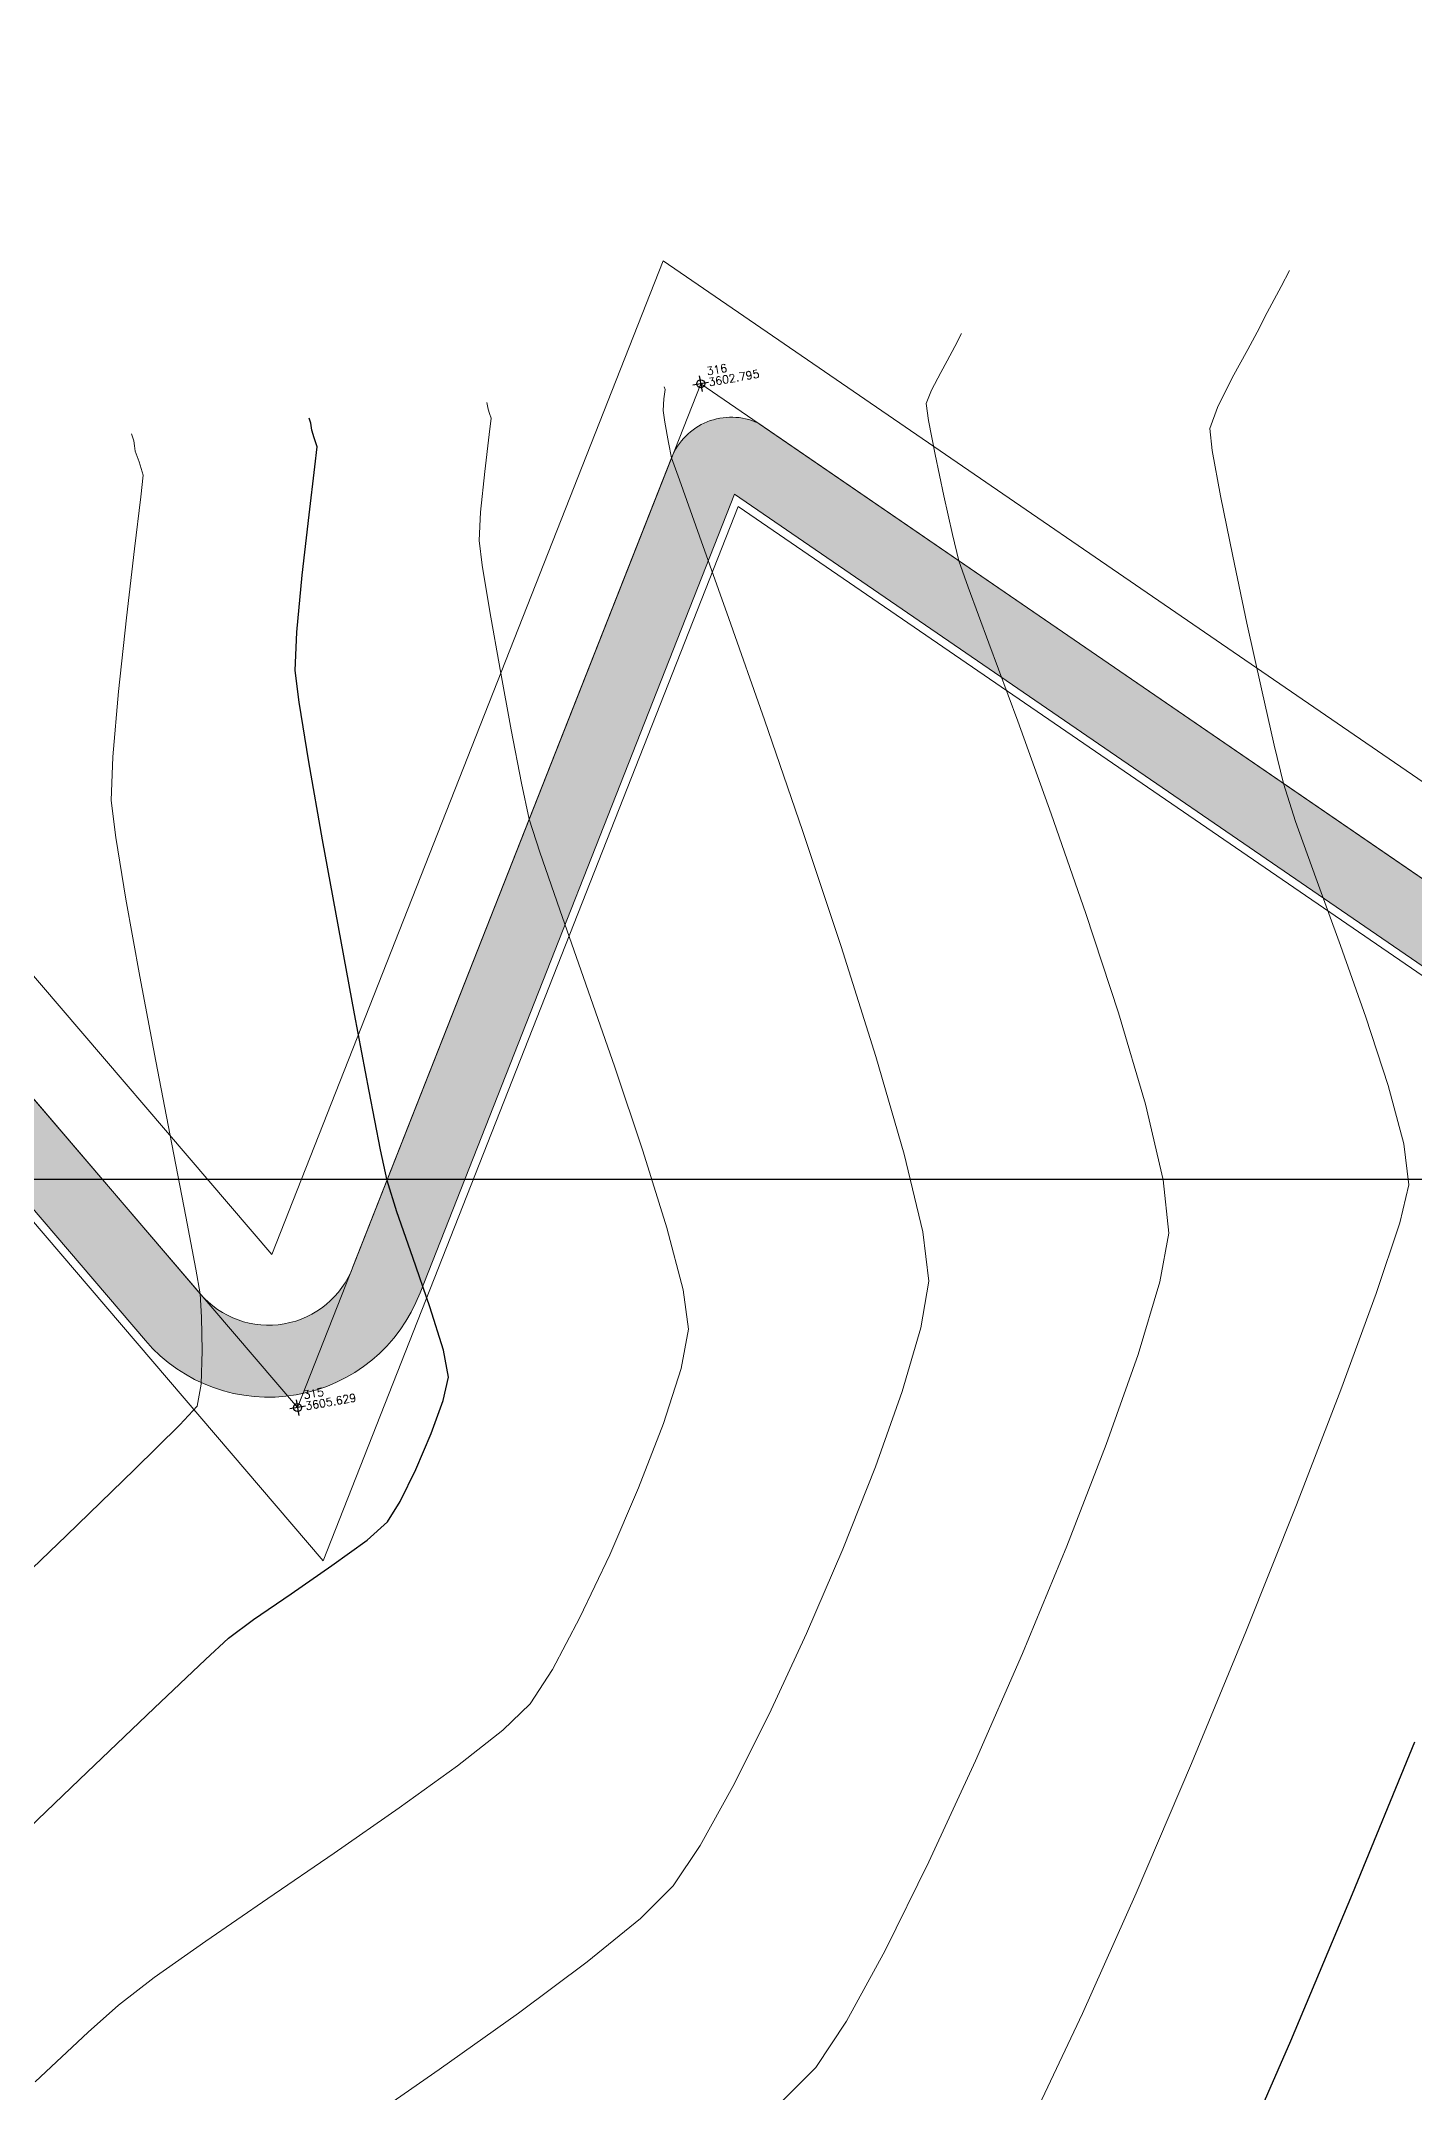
# Model space of a CAD drawing. Header units: millimetres. Extents: x 736950 to 740938, y 8500595 to 8502163.
# Drawn here: x 737905.55 to 737922.73, y 8501288.58 to 8501314.22 of the extents above; entities that cross this region are included whole.
import ezdxf

# ---------------------------------------------------------------- set-up
doc = ezdxf.new("R2010")
doc.units = ezdxf.units.MM
for name, color, linetype, lineweight in [('camino', 22, 'Continuous', 5), ('CAMINO ACTUAL', 1, 'Continuous', 13), ('CONT-MJR', 80, 'Continuous', 30), ('CONT-MNR', 96, 'Continuous', 15), ('pista', 251, 'Continuous', 5)]:
    doc.layers.add(name, color=color, linetype=linetype, lineweight=lineweight)
doc.layers.add('Cuadricula Coordenadas', color=5, linetype='Continuous')
doc.styles.add('5mm', font='arial.ttf', dxfattribs={"height": 3})

msp = doc.modelspace()

# ---------------------------------------------------------------- hatches: boundary and pattern name
at = {"layer": 'pista'}
h = msp.add_hatch(dxfattribs=at)
h.set_pattern_fill('HONEY', color=256, scale=3, angle=9.94991650582834, style=0)
h.set_pattern_definition([(9.94991650582834, (1479841.21072825, -18.49207214638591), (0.4979252195647159, 0.4170677100899267), [0.375, -0.75]), (129.9499165058283, (1479841.21072825, -18.49207214638591), (-0.6101538418184378, 0.222682034283025), [0.3749999999999999, -0.7499999999999998]), (69.94991650582834, (1479841.21072825, -18.49207214638591), (-0.112228622253722, 0.6397497443729518), [-0.75, 0.375])])
h.paths.add_polyline_path([(737744.7999806425, 8501250.923935566), (737743.4751223363, 8501250.754223157), (737756.465848178, 8501242.026572531), (737763.5739612179, 8501242.006896213), (737770.002546867, 8501243.455222024), (737769.8468594846, 8501244.342704736), (737763.4750639071, 8501242.907173423), (737756.7405500773, 8501242.925815564)])
h.paths.add_polyline_path([(737794.2809870465, 8501256.017245878), (737809.7820272583, 8501263.709828075), (737823.391616501, 8501273.483615467), (737837.0791595323, 8501280.557800073), (737851.5530432165, 8501285.77819753), (737870.8510758049, 8501293.050216693, -0.9976846880626209), (737871.0089264096, 8501292.63424804), (737865.2748787645, 8501289.581801567, 0.7845063948290762), (737866.1540430214, 8501286.121818589), (737883.2588851704, 8501291.348365877), (737897.4188924351, 8501296.516943583), (737903.2981396064, 8501301.44146652, -0.5512150924587264), (737904.1219025984, 8501301.177325813), (737906.855912117, 8501297.98174819, 0.5618964424650519), (737910.2738656431, 8501298.536066804), (737914.22079628, 8501308.558674501), (737925.6412323939, 8501300.72656757, 0.340189525830376), (737928.7023693406, 8501300.894137181), (737936.9171069289, 8501306.117412793, -0.358727273887905), (737938.1716059428, 8501305.962964654), (737943.1732157968, 8501301.051021611, 0.3417074120720416), (737946.0555081918, 8501300.709858142), (737955.8779356404, 8501307.072689936), (737971.8320576148, 8501314.464803053), (737988.5677626224, 8501323.411181662), (738023.1375471824, 8501336.282937778), (738044.4246208373, 8501357.728329657), (738061.4456776979, 8501362.208386911), (738078.9085143938, 8501363.070318012), (738112.0997810266, 8501372.051506756), (738118.6561313582, 8501373.365123207), (738128.3493353954, 8501376.976906104), (738155.2251721952, 8501366.826195797), (738176.6167526407, 8501363.543890122), (738193.8053773039, 8501353.328603027), (738204.7313956148, 8501340.877429372), (738207.705198212, 8501335.751671141), (738214.35685511, 8501331.742925933), (738229.9282901662, 8501313.374534177), (738233.5603594936, 8501308.186787868), (738234.53883727, 8501308.358438132), (738230.6417003467, 8501313.924784988), (738214.9478837823, 8501332.43754055), (738208.3676942562, 8501336.403214611), (738205.4657963786, 8501341.405035153), (738194.387784551, 8501354.029418997), (738176.9261677533, 8501364.406946706), (738155.4549153853, 8501367.70147717), (738128.3514754312, 8501377.93815071), (738118.4090486554, 8501374.233504975), (738111.8936108743, 8501372.928085677), (738078.7671659255, 8501363.964436961), (738061.3074614278, 8501363.102660457), (738043.958527311, 8501358.536303693), (738022.6381405202, 8501337.057350922), (737988.196920163, 8501324.233464561), (737971.4304040315, 8501315.270615296), (737955.4419368334, 8501307.862588815), (737945.5806043665, 8501301.47455489, -0.3391433520832071), (737943.8038299843, 8501301.693147572), (737938.8116631231, 8501306.59581691, 0.3560082385246841), (737936.4342009705, 8501306.876887502), (737928.158540546, 8501301.61487459, -0.3502196171718997), (737926.1502499409, 8501301.468794718), (737914.5128481541, 8501309.44969617, 0.4302069892023044), (737913.4330382891, 8501309.014522241), (737909.4507249827, 8501298.90206584, -0.5704007069138802), (737907.5397775185, 8501298.566836312), (737904.9064502402, 8501301.644734057, 0.4931454261128044), (737902.7202336333, 8501302.131411942), (737896.9620044216, 8501297.308254998), (737882.9728831241, 8501292.20205278), (737866.0373022418, 8501287.027224885, -0.7384715771871906), (737865.6977918843, 8501288.787355538), (737871.5108758068, 8501291.881875956, 0.9119586051647783), (737870.5337161538, 8501293.892406015), (737851.2416702455, 8501286.62264278), (737836.7183275839, 8501281.384406622), (737822.9200107896, 8501274.252970394), (737809.3164408724, 8501264.483505804), (737793.8201376351, 8501256.79327439), (737778.9884914039, 8501246.402265295), (737769.846859484, 8501244.34270474), (737770.0025468671, 8501243.455222024), (737779.3594973255, 8501245.563292695)])
h.paths.add_polyline_path([(738260.5182952256, 8501271.251537092), (738234.538837269, 8501308.358438132), (738233.56035949, 8501308.186787868), (738259.6897886079, 8501270.86568047), (738269.3749442189, 8501234.589470252), (738274.5057655985, 8501215.583008338), (738279.7983711922, 8501189.602392923), (738280.7089290785, 8501189.641305126), (738275.382018582, 8501215.790318219), (738270.2441657205, 8501234.822827347)])

# ---------------------------------------------------------------- linework, layer by layer
at = {"linetype": 'Continuous', "extrusion": (-0.172787269436437, 0.9849591664230046, 0)}
for points, elevation in [([(-2195733.190162654, 0), (-2195732.990162654, 0)], 8245941.042062788), ([(-2195726.015162655, 0), (-2195725.815162655, 0)], 8245929.308062788)]:
    msp.add_lwpolyline(points, dxfattribs=dict(at, elevation=elevation))
at = {"linetype": 'Continuous', "extrusion": (0.9849591664230046, 0.172787269436437, 0)}
for points, elevation in [([(8245941.142062787, 0), (8245940.942062787, 0)], 2195733.090162655), ([(8245929.408062787, 0), (8245929.208062789, 0)], 2195725.915162655)]:
    msp.add_lwpolyline(points, dxfattribs=dict(at, elevation=elevation))
at = {"linetype": 'Continuous'}
for centre in [(737913.7975821394, 8501309.940223841), (737908.7579859396, 8501297.142964324)]:
    msp.add_circle(centre, 0.05, dxfattribs=at)
at = {"layer": 'camino'}
for p, q in [((737908.4368245417, 8501299.056575492), (737913.3273442052, 8501311.47527866)), ((737913.3273442052, 8501311.47527866), (737927.1139478215, 8501302.020459894)), ((737908.7579859396, 8501297.142964324), (737913.7975821394, 8501309.940223841)), ((737913.7975821394, 8501309.940223841), (737927.0999530398, 8501300.817490675)), ((737909.0791473376, 8501295.229353156), (737914.2678200735, 8501308.40516902)), ((737914.2678200735, 8501308.40516902), (737927.0859582581, 8501299.614521455)), ((737903.9582718927, 8501304.291218068), (737908.4368245417, 8501299.056575492)), ((737903.8358986776, 8501302.896021074), (737908.7579859396, 8501297.142964324)), ((737903.7135254624, 8501301.50082408), (737909.0791473376, 8501295.229353156))]:
    msp.add_line(p, q, dxfattribs=at)
at = {"layer": 'CAMINO ACTUAL'}
for points in [[(737904.9064502402, 8501301.644734057), (737907.5397775185, 8501298.566836312, 0.5704007069138803), (737909.4507249827, 8501298.90206584), (737913.4330382891, 8501309.014522241, -0.4302069892023044), (737914.5128481541, 8501309.44969617), (737926.1502499409, 8501301.468794718, 0.3502196171718997), (737928.158540546, 8501301.61487459), (737936.4342009705, 8501306.876887502, -0.3560082385246841), (737938.8116631231, 8501306.59581691), (737943.8038299843, 8501301.693147572, 0.3391433520832071), (737945.5806043665, 8501301.47455489), (737955.4419368312, 8501307.862588812), (737971.4304040375, 8501315.270615296), (737988.1969201654, 8501324.23346456), (738022.638140521, 8501337.057350922)], [(737904.1219025984, 8501301.177325813), (737906.855912117, 8501297.98174819, 0.5691577054920378), (737910.290210247, 8501298.577571347), (737914.2207962802, 8501308.558674501), (737925.6412323939, 8501300.72656757, 0.3401895246784692), (737928.7023693327, 8501300.894137176), (737936.9171069289, 8501306.117412793, -0.3587272674273598), (737938.171605927, 8501305.96296467), (737943.1732157968, 8501301.051021611, 0.3417074132737766), (737946.0555082007, 8501300.709858147), (737955.8779356437, 8501307.072689937), (737971.8320576347, 8501314.464803059), (737988.5677626258, 8501323.411181664), (738023.1375471818, 8501336.282937778)]]:
    msp.add_lwpolyline(points, format="xyb", dxfattribs=at)
at = {"layer": 'CONT-MJR'}
for points, elevation in [([(737908.9223626354, 8501309.448368628), (737908.9027818182, 8501309.508175127)], 3605), ([(737908.9345555053, 8501309.36159654), (737908.9223626354, 8501309.448368628)], 3605), ([(737909.0022759435, 8501309.153064117), (737908.9677435968, 8501309.265196143)], 3605), ([(737908.9729020223, 8501308.899970982), (737909.0022759435, 8501309.153064117)], 3605), ([(737908.9012413082, 8501308.29984777), (737908.9729020223, 8501308.899970982)], 3605), ([(737908.7282278506, 8501306.355532594), (737908.7493352782, 8501306.833805084)], 3605), ([(737908.7788234465, 8501305.958085636), (737908.7282278506, 8501306.355532594)], 3605), ([(737909.0715930245, 8501304.239280427), (737908.9007395364, 8501305.21387894)], 3605), ([(737909.2690008156, 8501303.150658008), (737909.0715930245, 8501304.239280427)], 3605), ([(737909.4705798138, 8501302.064379599), (737909.2690008156, 8501303.150658008)], 3605), ([(737910.1988666035, 8501299.018928543), (737909.9998499163, 8501299.588087039)], 3605), ([(737910.4131235705, 8501298.40115339), (737910.1988666035, 8501299.018928543)], 3605), ([(737910.2357448159, 8501296.369117882), (737910.4297034983, 8501296.81929756)], 3605), ([(737909.6264248785, 8501295.487577096), (737909.881110345, 8501295.713018121)], 3605), ([(737909.1877415482, 8501295.168244475), (737909.6264248785, 8501295.487577096)], 3605), ([(737907.8934348648, 8501294.2596427), (737908.2086734929, 8501294.493002713)], 3605), ([(737907.6084351161, 8501293.99524692), (737907.8934348648, 8501294.2596427)], 3605), ([(737904.874270358, 8501291.387938231), (737906.031782452, 8501292.494546873)], 3605), ([(737921.1740607133, 8501289.228615647), (737921.9471455519, 8501291.064603511)], 3600), ([(737920.4402670276, 8501287.546980109), (737921.1740607133, 8501289.228615647)], 3600)]:
    msp.add_lwpolyline(points, dxfattribs=dict(at, elevation=elevation))
at = {"layer": 'CONT-MJR', "extrusion": (0.94553435583077, 0.3255223217287731, 0), "elevation": 3465084.21021817}
msp.add_lwpolyline([(7798074.139381017, 3605.000000000006), (7798074.24133437, 3605.000000000006)], dxfattribs=at)
at = {"layer": 'CONT-MJR', "extrusion": (0.993785575966395, -0.1113114055303436, 0), "elevation": -212969.3532720084}
msp.add_lwpolyline([(8530614.484142061, 3605.00000000001), (8530615.242182644, 3605.00000000001)], dxfattribs=at)
at = {"layer": 'CONT-MJR', "extrusion": (0.9955414908192971, -0.09432465243663149, 0), "elevation": -67264.03595397878}
msp.add_lwpolyline([(8533006.665549593, 3605), (8533007.381454349, 3605)], dxfattribs=at)
at = {"layer": 'CONT-MJR', "extrusion": (0.9868456545845369, 0.1616652530001955, 0), "elevation": 2102567.850407687}
msp.add_lwpolyline([(8270181.879484155, 3605.000000000013), (8270182.633610893, 3605.000000000013)], dxfattribs=at)
at = {"layer": 'CONT-MJR', "extrusion": (0.9825119606322359, 0.1861994823156065, 0), "elevation": 2307942.924104546}
msp.add_lwpolyline([(8215231.61299423, 3605), (8215232.597782732, 3605)], dxfattribs=at)
at = {"layer": 'CONT-MJR', "extrusion": (0.981528881671825, 0.1913140205109304, 0), "elevation": 2350697.729818667}
msp.add_lwpolyline([(8203099.349368911, 3605.000000000003), (8203100.09564002, 3605.000000000003)], dxfattribs=at)
at = {"layer": 'CONT-MJR', "extrusion": (0.9787691311088511, 0.2049658215128191, 0), "elevation": 2464719.343672818}
msp.add_lwpolyline([(8169563.693896153, 3605.000000000013), (8169564.083200308, 3605.000000000013)], dxfattribs=at)
at = {"layer": 'CONT-MJR', "extrusion": (0.9545922410912849, 0.2979155136079995, 0), "elevation": 3237072.193600826}
msp.add_lwpolyline([(7895439.789378657, 3605), (7895440.203377981, 3605)], dxfattribs=at)
at = {"layer": 'CONT-MJR', "extrusion": (0.9544903368095313, 0.2982418430355261, 0), "elevation": 3239771.262112536}
msp.add_lwpolyline([(7894330.845782589, 3605), (7894331.412630148, 3605)], dxfattribs=at)
at = {"layer": 'CONT-MJR', "extrusion": (0.9829460816757459, 0.1838939926106826, 0), "elevation": 2288663.92124908}
msp.add_lwpolyline([(8220619.752733653, 3605.000000000009), (8220620.097599548, 3605.000000000009)], dxfattribs=at)
at = {"layer": 'CONT-MJR', "extrusion": (0.9750829108741458, -0.221840746755872, 0), "elevation": -1166410.130202061}
msp.add_lwpolyline([(8453168.286090305, 3605.000000000013), (8453168.5817582, 3605.000000000013)], dxfattribs=at)
at = {"layer": 'CONT-MJR', "extrusion": (0.9398413005550363, -0.341611372426355, 0), "elevation": -2210620.975898382}
msp.add_lwpolyline([(8241948.453671744, 3605), (8241948.893660937, 3605)], dxfattribs=at)
at = {"layer": 'CONT-MJR', "extrusion": (0.8967463324510743, -0.4425449301885036, 0), "elevation": -3100487.310600786}
msp.add_lwpolyline([(7950064.329710537, 3605.00000000001), (7950064.773849173, 3605.00000000001)], dxfattribs=at)
at = {"layer": 'CONT-MJR', "extrusion": (0.8525063376280071, -0.5227168873339394, 0), "elevation": -3814697.983169301}
msp.add_lwpolyline([(7633126.429584719, 3605.000000000006), (7633126.732010705, 3605.000000000006)], dxfattribs=at)
at = {"layer": 'CONT-MJR', "extrusion": (-0.5678979839473224, 0.8230989489900754, 0), "elevation": 6578349.977981803}
msp.add_lwpolyline([(-5435240.044126365, 3605.000000000003), (-5435240.663867339, 3605.000000000003)], dxfattribs=at)
at = {"layer": 'CONT-MJR', "extrusion": (0.5675800453634944, -0.823318220437987, 0), "elevation": -6580448.678845258}
msp.add_lwpolyline([(5432698.387198547, 3605.000000000003), (5432698.95679594, 3605.000000000003)], dxfattribs=at)
at = {"layer": 'CONT-MJR', "extrusion": (-0.6882861030048911, 0.7254393430262385, 0), "elevation": 5659281.57859737}
msp.add_lwpolyline([(-6386628.838932553, 3605), (-6386629.72516462, 3605)], dxfattribs=at)
at = {"layer": 'CONT-MJR', "extrusion": (0.6902392105534675, -0.7235812547423586, 0), "elevation": -5642044.213295862}
msp.add_lwpolyline([(6401860.392479255, 3605), (6401861.682928738, 3605)], dxfattribs=at)
at = {"layer": 'CONT-MJR', "extrusion": (0.9251592739882241, -0.3795791324000599, 0), "elevation": -2544217.353701428}
msp.add_lwpolyline([(8145148.041767632, 3600.000000000003), (8145150.093889234, 3600.000000000003)], dxfattribs=at)
at = {"layer": 'CONT-MNR'}
for points, elevation in [([(737921.0515977914, 8501311.15446983), (737921.1567495505, 8501311.354031464)], 3601), ([(737913.3384957189, 8501309.750285199), (737913.3517600017, 8501309.867041185)], 3603), ([(737913.3517600017, 8501309.867041185), (737913.3425099804, 8501309.900056046)], 3603), ([(737916.6161204447, 8501309.691685166), (737916.6827015871, 8501309.860442093)], 3602), ([(737916.6451292327, 8501309.482466346), (737916.6161204447, 8501309.691685166)], 3602), ([(737911.1585602202, 8501309.568531355), (737911.140009751, 8501309.624012548)], 3604), ([(737911.1770179728, 8501309.510052651), (737911.1585602202, 8501309.568531355)], 3604), ([(737913.3489571696, 8501309.460367728), (737913.3262816065, 8501309.606953211)], 3603), ([(737913.394386948, 8501309.206163255), (737913.3489571696, 8501309.460367728)], 3603), ([(737906.7113787434, 8501309.22530504), (737906.6829177372, 8501309.312234668)], 3606), ([(737906.7198900061, 8501309.163768299), (737906.7113787434, 8501309.22530504)], 3606), ([(737906.7291012597, 8501309.099180529), (737906.7198900061, 8501309.163768299)], 3606), ([(737913.433038289, 8501309.014522243), (737913.394386948, 8501309.206163255)], 3603), ([(737906.8275339147, 8501308.79607558), (737906.7768975799, 8501308.964246202)], 3606), ([(737920.2962725721, 8501308.538184248), (737920.1929448063, 8501309.103823029)], 3601), ([(737906.7980036533, 8501308.526439644), (737906.8275339147, 8501308.79607558)], 3606), ([(737911.0461738532, 8501308.332979606), (737911.0983552067, 8501308.844105098)], 3604), ([(737911.0671442705, 8501307.67184275), (737911.0272547286, 8501307.981242903)], 3604), ([(737911.1615846553, 8501307.093779936), (737911.0671442705, 8501307.67184275)], 3604), ([(737920.8062340992, 8501306.124780094), (737920.6260201862, 8501306.946069216)], 3601), ([(737915.0747671464, 8501304.342611361), (737914.594681772, 8501305.740883918)], 3603), ([(737921.0818272992, 8501304.944706468), (737920.9658707929, 8501305.423461324)], 3601), ([(737906.4292009727, 8501304.729822287), (737906.4490453779, 8501305.276721163)], 3606), ([(737911.784947445, 8501304.084747354), (737911.654775692, 8501304.498904914)], 3604), ([(737921.4882548016, 8501303.76283647), (737921.2343920465, 8501304.467798179)], 3601), ([(737912.3615172626, 8501302.436882308), (737912.0348209615, 8501303.364650734)], 3604), ([(737919.0195908715, 8501302.078386867), (737918.6127373584, 8501303.318843156)], 3602), ([(737906.9882220272, 8501301.471825555), (737906.788311459, 8501302.529474564)], 3606), ([(737919.3563493475, 8501300.936803808), (737919.0195908715, 8501302.078386867)], 3602), ([(737907.3623012907, 8501299.533214152), (737907.1876659981, 8501300.436239513)], 3606), ([(737919.6485288753, 8501299.324714338), (737919.5802497084, 8501299.987708217)], 3602), ([(737919.5366855054, 8501298.712954022), (737919.6485288753, 8501299.324714338)], 3602), ([(737907.5397775185, 8501298.566836312), (737907.4877858243, 8501298.87324718)], 3606), ([(737916.5491624641, 8501298.140689695), (737916.6475525828, 8501298.723515656)], 3603), ([(737913.6465762901, 8501298.122316973), (737913.5789507438, 8501298.61443562)], 3604), ([(737907.5523405519, 8501297.436071636), (737907.5644420752, 8501297.850923542)], 3606), ([(737921.2460738452, 8501295.926835073), (737921.8007408625, 8501297.366195584)], 3601), ([(737907.2862452732, 8501296.927624676), (737907.5048045146, 8501297.162523448)], 3606), ([(737913.0201237132, 8501296.13863218), (737913.3305430231, 8501296.94302862)], 3604), ([(737918.3744272799, 8501295.409932904), (737918.8673214819, 8501296.681187028)], 3602), ([(737920.6117747749, 8501294.340094855), (737921.2460738452, 8501295.926835073)], 3601), ([(737911.9442995469, 8501293.869439596), (737912.2882482695, 8501294.518253854)], 3604), ([(737914.653391671, 8501293.311285304), (737915.1216311014, 8501294.320974438)], 3603), ([(737919.9315880939, 8501292.693383511), (737920.6117747749, 8501294.340094855)], 3601), ([(737911.6666817648, 8501293.439653696), (737911.9442995469, 8501293.869439596)], 3604), ([(737911.3259390846, 8501293.111764725), (737911.6666817648, 8501293.439653696)], 3604), ([(737916.6506546168, 8501291.46720335), (737917.2337806218, 8501292.728564788)], 3602), ([(737913.7892754861, 8501291.670474213), (737914.1994640569, 8501292.406629061)], 3603), ([(737908.3862645916, 8501291.005325213), (737909.2153330615, 8501291.573682085)], 3604), ([(737916.1020777954, 8501290.357892027), (737916.6506546168, 8501291.46720335)], 3602), ([(737918.5685296708, 8501289.569681797), (737919.2392582452, 8501291.07410963)], 3601), ([(737911.5208049777, 8501289.575586345), (737912.3791707604, 8501290.216844149)], 3603), ([(737915.2378246051, 8501288.89292484), (737915.6203633831, 8501289.475007098)], 3602), ([(737917.9531468146, 8501288.267508592), (737918.5685296708, 8501289.569681797)], 3601), ([(737914.7615302657, 8501288.419404434), (737915.2378246051, 8501288.89292484)], 3602)]:
    msp.add_lwpolyline(points, dxfattribs=dict(at, elevation=elevation))
at = {"layer": 'CONT-MNR', "extrusion": (0.8850637062962833, -0.4654699085838808, 0), "elevation": -3303997.385033008}
msp.add_lwpolyline([(7867681.635778531, 3601.000000000006), (7867682.003182354, 3601.000000000006)], dxfattribs=at)
at = {"layer": 'CONT-MNR', "extrusion": (0.8871649148624401, -0.4614525044217657, 0), "elevation": -3268293.657848544}
msp.add_lwpolyline([(7882579.859441203, 3601.000000000013), (7882580.13649964, 3601.000000000013)], dxfattribs=at)
at = {"layer": 'CONT-MNR', "extrusion": (0.884759075400374, -0.4660486868307596, 0), "elevation": -3309145.812792997}
msp.add_lwpolyline([(7865516.771949459, 3602.00000000001), (7865516.951789476, 3602.00000000001)], dxfattribs=at)
at = {"layer": 'CONT-MNR', "extrusion": (0.8766835634449422, -0.4810674896368265, 0), "elevation": -3442781.145980147}
msp.add_lwpolyline([(7807948.695264651, 3601.000000000013), (7807948.940361016, 3601.000000000013)], dxfattribs=at)
at = {"layer": 'CONT-MNR', "extrusion": (0.8762239450394895, -0.4819041379148282, 0), "elevation": -3450236.137236831}
msp.add_lwpolyline([(7804656.616740011, 3602), (7804656.78041003, 3602)], dxfattribs=at)
at = {"layer": 'CONT-MNR', "extrusion": (0.8864099226596212, -0.4629011222826798, 0), "elevation": -3281169.201330191}
msp.add_lwpolyline([(7877228.290137172, 3602), (7877228.495631306, 3602)], dxfattribs=at)
at = {"layer": 'CONT-MNR', "extrusion": (0.8782884777134683, -0.4781311011801667, 0), "elevation": -3416633.696991361}
msp.add_lwpolyline([(7819425.343567191, 3601.000000000013), (7819425.747942394, 3601.000000000013)], dxfattribs=at)
at = {"layer": 'CONT-MNR', "extrusion": (0.88498044027654, -0.4656281996700172, 0), "elevation": -3305407.774409962}
msp.add_lwpolyline([(7867087.759694146, 3602), (7867088.009726893, 3602)], dxfattribs=at)
at = {"layer": 'CONT-MNR', "extrusion": (0.8945119009285272, -0.4470441355137463, 0), "elevation": -3140382.168861913}
msp.add_lwpolyline([(7934405.571335093, 3601), (7934405.986369222, 3601)], dxfattribs=at)
at = {"layer": 'CONT-MNR', "extrusion": (0.9773024476736896, 0.2118488276366318, 0), "elevation": 2522154.840520286}
msp.add_lwpolyline([(8152025.09406828, 3604), (8152025.176031687, 3604)], dxfattribs=at)
at = {"layer": 'CONT-MNR', "extrusion": (0.9963888117123149, -0.08490780820702745, 0), "elevation": 13421.01670466864}
msp.add_lwpolyline([(8533264.380451927, 3603.000000000013), (8533264.52430339, 3603.000000000013)], dxfattribs=at)
at = {"layer": 'CONT-MNR', "extrusion": (0.9928164172149381, -0.1196476565106648, 0), "elevation": -284551.4291597867}
msp.add_lwpolyline([(8528528.786921842, 3604), (8528528.992448984, 3604)], dxfattribs=at)
at = {"layer": 'CONT-MNR', "extrusion": (0.981367476360042, 0.1921402517504401, 0), "elevation": 2357611.139964031}
msp.add_lwpolyline([(8201124.708827104, 3602), (8201125.142597721, 3602)], dxfattribs=at)
at = {"layer": 'CONT-MNR', "extrusion": (0.9411673035456464, -0.337940981144071, 0), "elevation": -2178434.503982665}
msp.add_lwpolyline([(8250527.888262218, 3601.00000000001), (8250528.167868841, 3601.00000000001)], dxfattribs=at)
at = {"layer": 'CONT-MNR', "extrusion": (0.9932175319912915, -0.1162709514243686, 0), "elevation": -255549.0277191582}
msp.add_lwpolyline([(8529446.61431017, 3604), (8529447.079361195, 3604)], dxfattribs=at)
at = {"layer": 'CONT-MNR', "extrusion": (0.9935173108170172, 0.1136809267508084, 0), "elevation": 1699573.183209787}
msp.add_lwpolyline([(8362310.307852388, 3601.000000000013), (8362310.584883166, 3601.000000000013)], dxfattribs=at)
at = {"layer": 'CONT-MNR', "extrusion": (0.9426116610027748, 0.3338910848489223, 0), "elevation": 3534070.805344664}
msp.add_lwpolyline([(7767052.469230189, 3606.000000000011), (7767052.612379625, 3606.000000000011)], dxfattribs=at)
at = {"layer": 'CONT-MNR', "extrusion": (0.9425468057396194, 0.3340741219999539, 0), "elevation": 3535585.294099408}
msp.add_lwpolyline([(7766363.58070503, 3603.000000000006), (7766363.873989136, 3603.000000000006)], dxfattribs=at)
at = {"layer": 'CONT-MNR', "extrusion": (0.9782969677561549, 0.2072077288112411, 0), "elevation": 2483438.639500082}
msp.add_lwpolyline([(8163902.293889948, 3602), (8163902.822844903, 3602)], dxfattribs=at)
at = {"layer": 'CONT-MNR', "extrusion": (0.941058649778077, 0.3382434296152148, 0), "elevation": 3569931.734940519}
msp.add_lwpolyline([(7750634.972488513, 3603), (7750635.718921256, 3603)], dxfattribs=at)
at = {"layer": 'CONT-MNR', "extrusion": (0.9929085610085691, -0.1188805681173031, 0), "elevation": -277966.4103993704}
msp.add_lwpolyline([(8528744.141992003, 3606.000000000003), (8528744.795041358, 3606.000000000003)], dxfattribs=at)
at = {"layer": 'CONT-MNR', "extrusion": (0.9761440021553717, 0.2171241282218391, 0), "elevation": 2566152.300919919}
msp.add_lwpolyline([(8138281.294523591, 3602.000000000006), (8138281.790945003, 3602.000000000006)], dxfattribs=at)
at = {"layer": 'CONT-MNR', "extrusion": (0.9802365097352415, 0.1978291813208355, 0), "elevation": 2405143.323945843}
msp.add_lwpolyline([(8187310.072920374, 3601.000000000013), (8187310.841560511, 3601.000000000013)], dxfattribs=at)
at = {"layer": 'CONT-MNR', "extrusion": (0.9985565704271083, -0.05371010758555184, 0), "elevation": 280239.7383653594}
msp.add_lwpolyline([(8528670.222556936, 3604.00000000001), (8528670.57480208, 3604.00000000001)], dxfattribs=at)
at = {"layer": 'CONT-MNR', "extrusion": (0.9932975140795712, -0.1155856761166535, 0), "elevation": -249668.5079920166}
msp.add_lwpolyline([(8529618.557472372, 3606), (8529619.428848524, 3606)], dxfattribs=at)
at = {"layer": 'CONT-MNR', "extrusion": (0.9419446778008839, 0.3357681104014933, 0), "elevation": 3549542.0961087}
msp.add_lwpolyline([(7759992.846824448, 3603.00000000001), (7759993.941804972, 3603.00000000001)], dxfattribs=at)
at = {"layer": 'CONT-MNR', "extrusion": (0.9727845779640883, 0.2317113827053616, 0), "elevation": 2687684.06891791}
msp.add_lwpolyline([(8098957.276161943, 3602.000000000003), (8098957.612309992, 3602.000000000003)], dxfattribs=at)
at = {"layer": 'CONT-MNR', "extrusion": (0.9437074449969404, 0.3307812846237627, 0), "elevation": 3508451.280263367}
msp.add_lwpolyline([(7778657.903471489, 3602.000000000006), (7778658.253801236, 3602.000000000006)], dxfattribs=at)
at = {"layer": 'CONT-MNR', "extrusion": (0.9782839778895482, 0.2072690488341226, 0), "elevation": 2483953.72994846}
msp.add_lwpolyline([(8163744.270190355, 3601), (8163745.127473034, 3601)], dxfattribs=at)
at = {"layer": 'CONT-MNR', "extrusion": (0.9375674679734569, 0.3478034545513329, 0), "elevation": 3648631.185100989}
msp.add_lwpolyline([(7713898.37403346, 3602.000000000013), (7713899.120440301, 3602.000000000013)], dxfattribs=at)
at = {"layer": 'CONT-MNR', "extrusion": (0.9942972422706203, -0.1066442404119387, 0), "elevation": -172916.9118838096}
msp.add_lwpolyline([(8531518.682887178, 3606.000000000003), (8531519.609157832, 3606.000000000003)], dxfattribs=at)
at = {"layer": 'CONT-MNR', "extrusion": (0.9849508641787386, 0.1728345889964052, 0), "elevation": 2196126.153775624}
msp.add_lwpolyline([(8245832.458713082, 3604.00000000001), (8245833.196339052, 3604.00000000001)], dxfattribs=at)
at = {"layer": 'CONT-MNR', "extrusion": (0.9435424661120473, 0.3312515881368665, 0), "elevation": 3512324.784350973}
msp.add_lwpolyline([(7776907.602528416, 3603.000000000003), (7776908.941478498, 3603.000000000003)], dxfattribs=at)
at = {"layer": 'CONT-MNR', "extrusion": (0.9379664337794299, 0.3467260721421142, 0), "elevation": 3639766.430619865}
msp.add_lwpolyline([(7718084.084038001, 3602.00000000001), (7718085.12393717, 3602.00000000001)], dxfattribs=at)
at = {"layer": 'CONT-MNR', "extrusion": (0.983455419556859, 0.1811503180903707, 0), "elevation": 2265717.20900185}
msp.add_lwpolyline([(8226982.187966486, 3604.000000000003), (8226982.955451918, 3604.000000000003)], dxfattribs=at)
at = {"layer": 'CONT-MNR', "extrusion": (0.9961371939855863, -0.08781053899460302, 0), "elevation": -11448.1389306176}
msp.add_lwpolyline([(8533262.34658615, 3606.000000000013), (8533263.16452174, 3606.000000000013)], dxfattribs=at)
at = {"layer": 'CONT-MNR', "extrusion": (0.9750588686358866, 0.2219463959935028, 0), "elevation": 2606350.482101936}
msp.add_lwpolyline([(8125494.349225258, 3601.000000000003), (8125495.068483134, 3601.000000000003)], dxfattribs=at)
at = {"layer": 'CONT-MNR', "extrusion": (0.9815649305826056, 0.1911289801426369, 0), "elevation": 2349153.851292887}
msp.add_lwpolyline([(8203546.519374686, 3604), (8203547.19467382, 3604)], dxfattribs=at)
at = {"layer": 'CONT-MNR', "extrusion": (0.9403411961852082, 0.3402329125128431, 0), "elevation": 3586318.474864734}
msp.add_lwpolyline([(7743062.852286767, 3602.00000000001), (7743064.083074077, 3602.00000000001)], dxfattribs=at)
at = {"layer": 'CONT-MNR', "extrusion": (0.977345565284915, 0.2116498193193423, 0), "elevation": 2520494.244539015}
msp.add_lwpolyline([(8152533.382734511, 3604.000000000013), (8152533.843893851, 3604.000000000013)], dxfattribs=at)
at = {"layer": 'CONT-MNR', "extrusion": (0.9524507558671094, 0.3046925625087884, 0), "elevation": 3293117.880427936}
msp.add_lwpolyline([(7872234.754374255, 3601.000000000006), (7872235.25509126, 3601.000000000006)], dxfattribs=at)
at = {"layer": 'CONT-MNR', "extrusion": (0.99288812945182, 0.1190510915265624, 0), "elevation": 1744748.141685097}
msp.add_lwpolyline([(8352995.521099681, 3606), (8352995.985252319, 3606)], dxfattribs=at)
at = {"layer": 'CONT-MNR', "extrusion": (0.9442865169215906, 0.329124556908309, 0), "elevation": 3494794.284550765}
msp.add_lwpolyline([(7784798.963792786, 3602.000000000013), (7784800.283006023, 3602.000000000013)], dxfattribs=at)
at = {"layer": 'CONT-MNR', "extrusion": (0.9489589391756754, 0.3153996381712843, 0), "elevation": 3381559.420196365}
msp.add_lwpolyline([(7834649.089585571, 3603.00000000001), (7834650.602991352, 3603.00000000001)], dxfattribs=at)
at = {"layer": 'CONT-MNR', "extrusion": (0.9865105544684445, 0.1636976662092727, 0), "elevation": 2119596.203694784}
msp.add_lwpolyline([(8265832.037886018, 3606.000000000013), (8265832.818700586, 3606.000000000013)], dxfattribs=at)
at = {"layer": 'CONT-MNR', "extrusion": (0.9447387035516874, 0.3278243157721479, 0), "elevation": 3484068.01780003}
msp.add_lwpolyline([(7789604.811304519, 3604.000000000013), (7789605.573522284, 3604.000000000013)], dxfattribs=at)
at = {"layer": 'CONT-MNR', "extrusion": (0.9391918329061526, 0.3433929250907501, 0), "elevation": 3612337.401300279}
msp.add_lwpolyline([(7730957.14591809, 3601), (7730958.044771218, 3601)], dxfattribs=at)
at = {"layer": 'CONT-MNR', "extrusion": (0.9839030699231125, 0.1787029630304855, 0), "elevation": 2245236.705972417}
msp.add_lwpolyline([(8232591.527583587, 3606.000000000013), (8232592.512654468, 3606.000000000013)], dxfattribs=at)
at = {"layer": 'CONT-MNR', "extrusion": (0.9535014651223432, 0.3013883806810493, 0), "elevation": 3265797.476713431}
msp.add_lwpolyline([(7883604.15925481, 3603.000000000013), (7883605.603425055, 3603.000000000013)], dxfattribs=at)
at = {"layer": 'CONT-MNR', "extrusion": (0.9425891026449733, 0.3339547627672704, 0), "elevation": 3534607.643783351}
msp.add_lwpolyline([(7766802.041667154, 3601.00000000001), (7766802.990765453, 3601.00000000001)], dxfattribs=at)
at = {"layer": 'CONT-MNR', "extrusion": (0.9445294886494394, 0.3284266205282829, 0), "elevation": 3489034.014926116}
msp.add_lwpolyline([(7787379.682339252, 3604.000000000013), (7787380.780423529, 3604.000000000013)], dxfattribs=at)
at = {"layer": 'CONT-MNR', "extrusion": (0.9508757337623229, 0.3095728330166649, 0), "elevation": 3333444.383395718}
msp.add_lwpolyline([(7855240.260261642, 3601.000000000003), (7855241.160699283, 3601.000000000003)], dxfattribs=at)
at = {"layer": 'CONT-MNR', "extrusion": (0.981954921398112, 0.1891151298601662, 0), "elevation": 2332316.13044339}
msp.add_lwpolyline([(8208344.388029099, 3606), (8208345.442645783, 3606)], dxfattribs=at)
at = {"layer": 'CONT-MNR', "extrusion": (0.9604659749246269, 0.2783973976388542, 0), "elevation": 3075483.420540816}
msp.add_lwpolyline([(7959775.699940733, 3603.000000000011), (7959776.971040462, 3603.000000000011)], dxfattribs=at)
at = {"layer": 'CONT-MNR', "extrusion": (0.9480661168962209, 0.3180733217252297, 0), "elevation": 3403627.224296953}
msp.add_lwpolyline([(7825084.350171527, 3604.000000000013), (7825085.455906937, 3604.000000000013)], dxfattribs=at)
at = {"layer": 'CONT-MNR', "extrusion": (0.9663501113224032, 0.2572303682444568, 0), "elevation": 2899884.216214268}
msp.add_lwpolyline([(8025416.526761436, 3601.000000000003), (8025417.281124964, 3601.000000000003)], dxfattribs=at)
at = {"layer": 'CONT-MNR', "extrusion": (0.973283538436796, 0.229606519524054, 0), "elevation": 2670158.881754798}
msp.add_lwpolyline([(8104744.186839557, 3602), (8104745.161987657, 3602)], dxfattribs=at)
at = {"layer": 'CONT-MNR', "extrusion": (0.9546150545607271, 0.2978424039756934, 0), "elevation": 3236470.662846243}
msp.add_lwpolyline([(7895686.488066303, 3604.000000000013), (7895687.494943698, 3604.000000000013)], dxfattribs=at)
at = {"layer": 'CONT-MNR', "extrusion": (0.9721734703842233, 0.2342621255796499, 0), "elevation": 2708915.370778836}
msp.add_lwpolyline([(8091871.777835157, 3603), (8091872.773180912, 3603)], dxfattribs=at)
at = {"layer": 'CONT-MNR', "extrusion": (0.9925793597357246, 0.1215985798708973, 0), "elevation": 1766192.789027917}
msp.add_lwpolyline([(8348484.491149714, 3601), (8348485.007919111, 3601)], dxfattribs=at)
at = {"layer": 'CONT-MNR', "extrusion": (0.9724622025185703, -0.2330606459115979, 0), "elevation": -1263716.566795374}
msp.add_lwpolyline([(8439173.093393218, 3601), (8439173.579550806, 3601)], dxfattribs=at)
at = {"layer": 'CONT-MNR', "extrusion": (0.982399654657769, 0.1867911093395409, 0), "elevation": 2312887.108531008}
msp.add_lwpolyline([(8213838.518987048, 3606.00000000001), (8213839.19077777, 3606.00000000001)], dxfattribs=at)
at = {"layer": 'CONT-MNR', "extrusion": (0.9486689539766978, -0.3162707949854966, 0), "elevation": -1988668.535921746}
msp.add_lwpolyline([(8298301.276698632, 3601), (8298302.206817973, 3601)], dxfattribs=at)
at = {"layer": 'CONT-MNR', "extrusion": (0.9667535156759784, 0.2557100700561785, 0), "elevation": 2887248.2109815}
msp.add_lwpolyline([(8029968.390348061, 3604), (8029969.192810214, 3604)], dxfattribs=at)
at = {"layer": 'CONT-MNR', "extrusion": (0.9930529670703422, 0.1176681970321212, 0), "elevation": 1733122.809530254}
msp.add_lwpolyline([(8355410.599861044, 3603.00000000001), (8355411.221600827, 3603.00000000001)], dxfattribs=at)
at = {"layer": 'CONT-MNR', "extrusion": (0.958005616247709, -0.2867494363339666, 0), "elevation": -1730811.553562621}
msp.add_lwpolyline([(8355888.97793261, 3602.00000000001), (8355889.923613771, 3602.00000000001)], dxfattribs=at)
at = {"layer": 'CONT-MNR', "extrusion": (0.9985806589437706, 0.05326037535940814, 0), "elevation": 1189642.550022712}
msp.add_lwpolyline([(8449930.79759922, 3606.00000000001), (8449931.092200052, 3606.00000000001)], dxfattribs=at)
at = {"layer": 'CONT-MNR', "extrusion": (0.9389735194453245, -0.3439894326581283, 0), "elevation": -2231467.427538579}
msp.add_lwpolyline([(8236330.40937085, 3601.00000000001), (8236331.692231539, 3601.00000000001)], dxfattribs=at)
at = {"layer": 'CONT-MNR', "extrusion": (0.9997736783645952, 0.02127421089787368, 0), "elevation": 918598.963381502}
msp.add_lwpolyline([(8483675.422141789, 3606.00000000001), (8483675.843967328, 3606.00000000001)], dxfattribs=at)
at = {"layer": 'CONT-MNR', "extrusion": (0.9602269494234963, -0.279220711267711, 0), "elevation": -1665171.156610861}
msp.add_lwpolyline([(8369216.335416973, 3603.000000000013), (8369217.163487473, 3603.000000000013)], dxfattribs=at)
at = {"layer": 'CONT-MNR', "extrusion": (0.9819957324953796, -0.1889031004532825, 0), "elevation": -881293.5212953257}
msp.add_lwpolyline([(8487632.153305002, 3604.000000000013), (8487632.652491305, 3604.000000000013)], dxfattribs=at)
at = {"layer": 'CONT-MNR', "extrusion": (0.9519309739555726, -0.3063126194331454, 0), "elevation": -1901611.979759466}
msp.add_lwpolyline([(8318680.044056036, 3604), (8318680.767942067, 3604)], dxfattribs=at)
at = {"layer": 'CONT-MNR', "extrusion": (0.9427668248130853, -0.3334527163359952, 0), "elevation": -2139095.043205659}
msp.add_lwpolyline([(8260801.529660652, 3602.000000000013), (8260802.723804425, 3602.000000000013)], dxfattribs=at)
at = {"layer": 'CONT-MNR', "extrusion": (0.9852345826861956, -0.1712098626807408, 0), "elevation": -728493.9272467239}
msp.add_lwpolyline([(8502109.004778804, 3606), (8502109.28242657, 3606)], dxfattribs=at)
at = {"layer": 'CONT-MNR', "extrusion": (0.9425371930500235, -0.3341012417178104, 0), "elevation": -2144780.4243374}
msp.add_lwpolyline([(8259326.693945111, 3603), (8259327.695472435, 3603)], dxfattribs=at)
at = {"layer": 'CONT-MNR', "extrusion": (0.702573045669979, -0.7116116324920565, 0), "elevation": -5531188.015447295}
msp.add_lwpolyline([(6497884.687184741, 3606), (6497885.483178891, 3606)], dxfattribs=at)
at = {"layer": 'CONT-MNR', "extrusion": (0.6956111131413697, -0.7184185265388306, 0), "elevation": -5594192.695882786}
msp.add_lwpolyline([(6443720.904471245, 3606.000000000003), (6443722.088320484, 3606.000000000003)], dxfattribs=at)
at = {"layer": 'CONT-MNR', "extrusion": (0.9294568383114961, -0.36893086847809, 0), "elevation": -2450529.60781212}
msp.add_lwpolyline([(8173826.952081067, 3603.00000000001), (8173828.059555179, 3603.00000000001)], dxfattribs=at)
at = {"layer": 'CONT-MNR', "extrusion": (0.9183427944413197, -0.3957859420162724, 0), "elevation": -2687036.395632794}
msp.add_lwpolyline([(8099158.741654821, 3604.00000000001), (8099159.652120421, 3604.00000000001)], dxfattribs=at)
at = {"layer": 'CONT-MNR', "extrusion": (0.6924446966780777, -0.7214709571718082, 0), "elevation": -5622478.828116916}
msp.add_lwpolyline([(6419053.184670333, 3606.000000000013), (6419054.668778353, 3606.000000000013)], dxfattribs=at)
at = {"layer": 'CONT-MNR', "extrusion": (0.9183248776439817, -0.395827511803015, 0), "elevation": -2687400.364392889}
msp.add_lwpolyline([(8099037.173641387, 3603), (8099038.318392592, 3603)], dxfattribs=at)
at = {"layer": 'CONT-MNR', "extrusion": (0.9240565622812223, -0.3822557647766866, 0), "elevation": -2567790.862199019}
msp.add_lwpolyline([(8137749.911346964, 3602), (8137751.363999207, 3602)], dxfattribs=at)
at = {"layer": 'CONT-MNR', "extrusion": (0.9037222587493391, -0.4281192346075946, 0), "elevation": -2972699.942433961}
msp.add_lwpolyline([(7998723.528382134, 3604), (7998724.396191678, 3604)], dxfattribs=at)
at = {"layer": 'CONT-MNR', "extrusion": (0.9162743831898814, -0.400551188626376, 0), "elevation": -2729068.249059873}
msp.add_lwpolyline([(8085090.376281052, 3602.000000000013), (8085091.837672199, 3602.000000000013)], dxfattribs=at)
at = {"layer": 'CONT-MNR', "extrusion": (0.8937941823695034, -0.4484773790977989, 0), "elevation": -3153093.918900199}
msp.add_lwpolyline([(7929343.521841781, 3603.000000000006), (7929344.533994537, 3603.000000000006)], dxfattribs=at)
at = {"layer": 'CONT-MNR', "extrusion": (0.6166110575801104, -0.7872679363913775, 0), "elevation": -6237791.201669611}
msp.add_lwpolyline([(5822924.539752391, 3604.00000000001), (5822925.263255647, 3604.00000000001)], dxfattribs=at)
at = {"layer": 'CONT-MNR', "extrusion": (0.5857572695230289, -0.8104865336333021, 0), "elevation": -6457946.634190347}
msp.add_lwpolyline([(5577759.812973025, 3604.000000000003), (5577760.710287496, 3604.000000000003)], dxfattribs=at)
at = {"layer": 'CONT-MNR', "extrusion": (0.9194828292003304, -0.3931301652198113, 0), "elevation": -2663609.894711901}
msp.add_lwpolyline([(8106889.481126313, 3601.000000000003), (8106891.242196592, 3601.000000000003)], dxfattribs=at)
at = {"layer": 'CONT-MNR', "extrusion": (0.5712442213303984, -0.8207801408395716, 0), "elevation": -6556164.920039592}
msp.add_lwpolyline([(5461974.914998594, 3604.000000000013), (5461975.906438044, 3604.000000000013)], dxfattribs=at)
at = {"layer": 'CONT-MNR', "extrusion": (0.8313654797190123, -0.555726046835648, 0), "elevation": -4110913.161617173}
msp.add_lwpolyline([(7477757.734420591, 3603.000000000013), (7477758.340874622, 3603.000000000013)], dxfattribs=at)
at = {"layer": 'CONT-MNR', "extrusion": (-0.5665565279200474, 0.8240228763033103, 0), "elevation": 6587191.45325439}
msp.add_lwpolyline([(-5424514.367383206, 3604), (-5424515.305713065, 3604)], dxfattribs=at)
at = {"layer": 'CONT-MNR', "extrusion": (0.7062115811932018, -0.7080008492852236, 0), "elevation": -5497798.339854318}
msp.add_lwpolyline([(6526153.049763881, 3603.000000000013), (6526153.627623194, 3603.000000000013)], dxfattribs=at)
at = {"layer": 'CONT-MNR', "extrusion": (-0.6319196752429017, 0.7750338857372018, 0), "elevation": 6122486.639537081}
msp.add_lwpolyline([(-5944039.651536116, 3603.000000000013), (-5944040.508218069, 3603.000000000013)], dxfattribs=at)
at = {"layer": 'CONT-MNR', "extrusion": (0.5766986040415292, -0.8169569879109619, 0), "elevation": -6519638.368393967}
msp.add_lwpolyline([(5505520.33872034, 3604), (5505521.129660645, 3604)], dxfattribs=at)
at = {"layer": 'CONT-MNR', "extrusion": (0.877836708884235, -0.4789600322942352, 0), "elevation": -3424008.461877981}
msp.add_lwpolyline([(7816176.063372086, 3602), (7816177.069122837, 3602)], dxfattribs=at)
at = {"layer": 'CONT-MNR', "extrusion": (0.6067357463704903, -0.7949036004926913, 0), "elevation": -6309991.509491169}
msp.add_lwpolyline([(5744600.885216889, 3604), (5744601.448738413, 3604)], dxfattribs=at)
at = {"layer": 'CONT-MNR', "extrusion": (0.6686630057058732, -0.743565588768326, 0), "elevation": -5827855.672085351}
msp.add_lwpolyline([(6233179.293910583, 3604), (6233179.802125707, 3604)], dxfattribs=at)
at = {"layer": 'CONT-MNR', "extrusion": (0.5806843126942624, -0.8141288159688196, 0), "elevation": -6492651.172092362}
msp.add_lwpolyline([(5537319.308027142, 3603), (5537320.526936962, 3603)], dxfattribs=at)
at = {"layer": 'CONT-MNR', "extrusion": (0.683313494940236, -0.7301251040969351, 0), "elevation": -5702783.537104378}
msp.add_lwpolyline([(6347808.616907445, 3604.000000000013), (6347809.525625702, 3604.000000000013)], dxfattribs=at)
at = {"layer": 'CONT-MNR', "extrusion": (0.570796739632146, -0.8210913968769323, 0), "elevation": -6559138.227920966}
msp.add_lwpolyline([(5458398.656820869, 3603.000000000006), (5458399.954982094, 3603.000000000006)], dxfattribs=at)
at = {"layer": 'Cuadricula Coordenadas', "color": 8}
msp.add_line((736950.2264744169, 8501300), (738552.8979275209, 8501300), dxfattribs=at)

# ---------------------------------------------------------------- texts
at = {"color": 2, "char_height": 0.1, "width": 0.3666666666666667, "attachment_point": 1, "rotation": 9.94991650582834, "style": '5mm'}
for s, insert in [('\\Ftxt.shx;\\W1.0000000000;\\T1.0000000000;\\o\\l316', (737913.8632484749, 8501310.144644808)), ('\\Ftxt.shx;\\W1.0000000000;\\T1.0000000000;\\o\\l315', (737908.8236522751, 8501297.347385293))]:
    msp.add_mtext(s, dxfattribs=dict(at, insert=insert))
at = {"color": 1, "char_height": 0.1, "width": 0.8166666666666667, "attachment_point": 1, "rotation": 9.94991650582834, "style": '5mm'}
for s, insert in [('\\Ftxt.shx;\\W1.0000000000;\\T1.0000000000;\\o\\l3602.795', (737913.8874386927, 8501310.006750524)), ('\\Ftxt.shx;\\W1.0000000000;\\T1.0000000000;\\o\\l3605.629', (737908.847842493, 8501297.209491009))]:
    msp.add_mtext(s, dxfattribs=dict(at, insert=insert))

doc.saveas('drawing.dxf')
